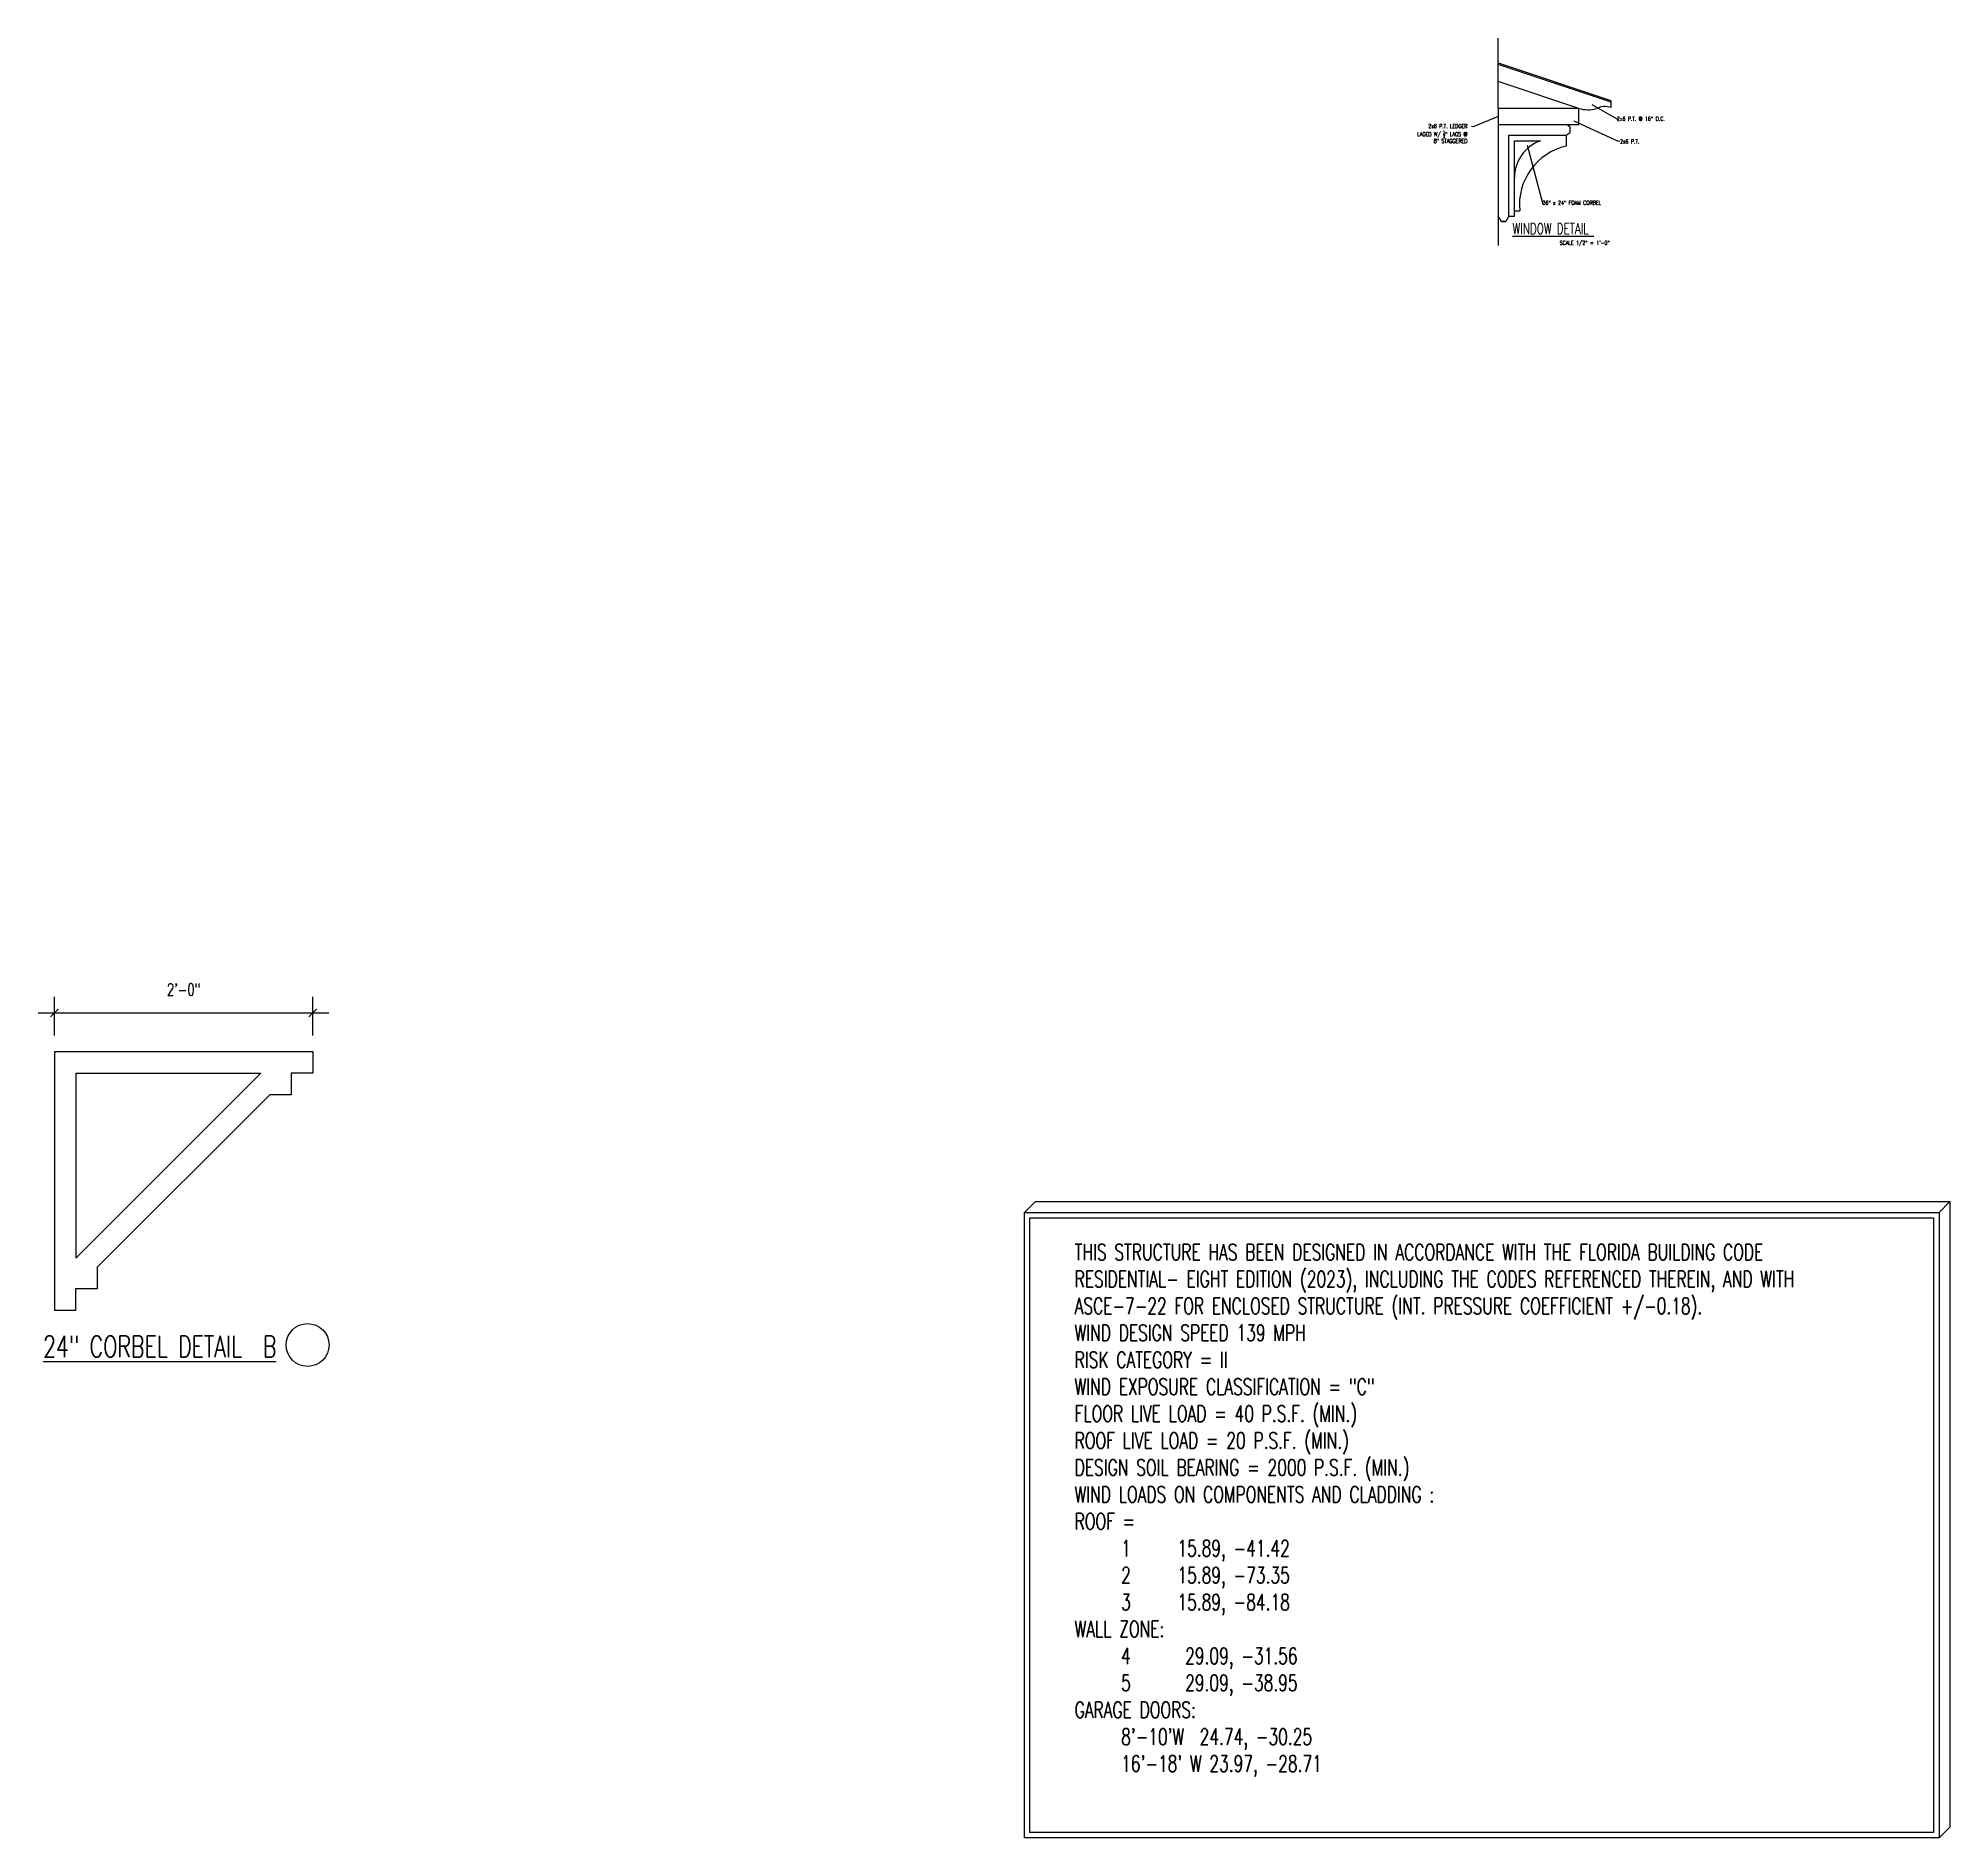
# Model space of a CAD drawing. Header units: inches. Extents: x -25328 to 8149, y -5530 to 4336.
# Drawn here: x -3591 to -2881, y 465 to 1133 of the extents above; entities that cross this region are included whole.
import ezdxf

# ---------------------------------------------------------------- set-up
doc = ezdxf.new("R2010")
doc.units = ezdxf.units.IN
doc.header["$LTSCALE"] = 16
doc.header["$MEASUREMENT"] = 0
doc.layers.get('0').update_dxf_attribs({"linetype": 'CONTINUOUS'})
doc.layers.get('DEFPOINTS').update_dxf_attribs({"linetype": 'CONTINUOUS'})
for name, color, linetype in [('CONC', 3, 'CONTINUOUS'), ('DIMS', 5, 'CONTINUOUS'), ('TEXT', 11, 'CONTINUOUS'), ('WALLS EXT', 6, 'CONTINUOUS'), ('WINDOWS', 1, 'CONTINUOUS')]:
    doc.layers.add(name, color=color, linetype=linetype)
doc.styles.add('PAYTAS RM', font='romans.shx', dxfattribs={"width": 0.7, "height": 4.5})
doc.styles.add('PAYTS NOTES', font='romans.shx', dxfattribs={"width": 0.7, "height": 4.5})
doc.dimstyles.new('DIM- PAYTAS', dxfattribs={"dimscale": 48, "dimtxt": 0.1, "dimasz": 0.0625, "dimexe": 0.125, "dimexo": 0.125, "dimgap": 0.125, "dimtad": 1, "dimdec": 1, "dimzin": 3, "dimdsep": 46, "dimlunit": 4, "dimtxsty": 'PAYTAS RM', "dimblk": 'ARCHTICK', "dimcen": 0.09, "dimdle": 0.125, "dimclrd": 5, "dimclre": 5, "dimclrt": 11, "dimadec": 0, "dimazin": 0, "dimtfac": 1, "dimtdec": 1, "dimtofl": 0, "dimtmove": 2, "dimatfit": 3, "dimfxl": 0, "dimfrac": 2, "dimtolj": 1, "dimtzin": 3, "dimarcsym": 0})

# ---------------------------------------------------------------- blocks, each defined once
blk = doc.blocks.new('_ArchTick')
at = {"color": 0, "linetype": 'ByBlock', "const_width": 0.15}
blk.add_lwpolyline([(-0.5, -0.5), (0.5, 0.5)], dxfattribs=at)
blk = doc.blocks.new('*D540')
at = {"layer": 'DEFPOINTS', "color": 0, "transparency": 16777216}
for p in [(-3488.81, 771.04), (-3584.81, 756.65), (-3488.81, 756.65)]:
    blk.add_point(p, dxfattribs=at)
at = {"layer": 'DIMS', "color": 5, "lineweight": -2, "transparency": 16777216}
for p, q in [((-3584.81, 762.65), (-3584.81, 777.04)), ((-3488.81, 762.65), (-3488.81, 777.04)), ((-3590.81, 771.04), (-3482.81, 771.04))]:
    blk.add_line(p, q, dxfattribs=at)
at = {"layer": 'DIMS', "color": 5, "lineweight": -2, "transparency": 16777216, "xscale": 3, "yscale": 3, "zscale": 3, "rotation": 180}
blk.add_blockref('_ArchTick', (-3584.81, 771.04), dxfattribs=at)
at = {"layer": 'DIMS', "color": 5, "lineweight": -2, "transparency": 16777216, "xscale": 3, "yscale": 3, "zscale": 3}
blk.add_blockref('_ArchTick', (-3488.81, 771.04), dxfattribs=at)
at = {"layer": 'DIMS', "color": 11, "transparency": 16777216, "insert": (-3536.81, 779.72), "char_height": 4.5, "attachment_point": 5, "style": 'PAYTAS RM', "bg_fill": 3, "box_fill_scale": 1.25, "bg_fill_color": 256, "bg_fill_true_color": 13158600, "bg_fill_transparency": 0}
blk.add_mtext('\\A1;2\'-0"', dxfattribs=at)

msp = doc.modelspace()

# ---------------------------------------------------------------- linework, layer by layer
at = {"layer": 'DIMS'}
msp.add_circle((-3490.75462132, 647.6676336), 7.95920942, dxfattribs=at)
at = {"layer": 'TEXT', "color": 3}
for p, q in [((-3224.42118716, 696.92677609), (-3220.42118716, 700.92677609)), ((-3224.42118716, 464.58709815), (-3224.42118716, 696.92677609)), ((-3224.42118716, 696.92677609), (-2884.76523087, 696.92677609)), ((-3220.42118716, 700.92677609), (-2880.76523087, 700.92677609)), ((-2884.76523087, 696.92677609), (-2880.76523087, 700.92677609)), ((-2884.76523087, 696.92677609), (-2884.76523087, 464.58709815)), ((-2880.76523087, 700.92677609), (-2880.76523087, 468.58709815)), ((-3222.42118716, 466.58709815), (-3222.42118716, 694.92677609)), ((-3222.42118716, 694.92677609), (-2886.76523087, 694.92677609)), ((-2886.76523087, 694.92677609), (-2886.76523087, 466.58709815)), ((-2884.76523087, 464.58709815), (-3224.42118716, 464.58709815)), ((-2886.76523087, 466.58709815), (-3222.42118716, 466.58709815)), ((-2884.76523087, 464.58709815), (-2880.76523087, 468.58709815))]:
    msp.add_line(p, q, dxfattribs=at)
at = {"layer": 'WALLS EXT', "color": 1}
for p, q in [((-3584.81241773, 756.64918133), (-3584.81241773, 660.64918133)), ((-3584.81241773, 756.64918133), (-3488.81241773, 756.64918133)), ((-3488.81241773, 756.64918133), (-3488.81241773, 748.64918133)), ((-3576.81241773, 748.64918133), (-3576.81241773, 679.96288983)), ((-3576.81241773, 748.64918133), (-3508.12612623, 748.64918133)), ((-3576.81241773, 679.96288983), (-3508.12612623, 748.64918133)), ((-3488.81241773, 748.64918133), (-3496.81241773, 748.64918133)), ((-3496.81241773, 748.64918133), (-3496.81241773, 740.64918133)), ((-3568.81241773, 676.64918133), (-3504.81241773, 740.64918133)), ((-3496.81241773, 740.64918133), (-3504.81241773, 740.64918133)), ((-3568.81241773, 668.64918133), (-3568.81241773, 676.64918133)), ((-3576.81241773, 660.64918133), (-3576.81241773, 668.64918133)), ((-3576.81241773, 668.64918133), (-3568.81241773, 668.64918133)), ((-3584.81241773, 660.64918133), (-3576.81241773, 660.64918133))]:
    msp.add_line(p, q, dxfattribs=at)
at = {"layer": 'WINDOWS'}
for p, q in [((-3048.50522866, 1107.09315169), (-3048.50522866, 1133.16263557)), ((-3006.50522866, 1109.41770701), (-3048.50522866, 1123.41770701)), ((-3006.50522866, 1109.94475329), (-3048.34711478, 1123.89204866)), ((-3018.50522866, 1107.09315169), (-3048.50522866, 1117.09315169)), ((-3006.50522866, 1107.41770701), (-3006.50522866, 1109.94475329)), ((-3018.50522866, 1107.09315169), (-3048.50522866, 1107.09315169)), ((-3048.50522866, 1107.09315169), (-3048.50522866, 1101.09315169)), ((-3048.50522866, 1101.09315169), (-3018.50522866, 1101.09315169)), ((-3048.50522866, 1101.09315169), (-3048.50522866, 1056.13588213)), ((-3021.74352778, 1100.07270385), (-3023.1922645, 1101.09315169)), ((-3018.50522866, 1101.09315169), (-3018.50522866, 1107.09315169)), ((-3044.50522866, 1097.09315169), (-3023.20460666, 1097.09315169)), ((-3044.50522866, 1067.09315169), (-3044.50522866, 1097.09315169)), ((-3042.50522866, 1095.09315169), (-3032.76869992, 1095.09315169)), ((-3042.50522866, 1069.09315169), (-3042.50522866, 1095.09315169)), ((-3023.20460666, 1097.09315169), (-3021.74352778, 1098.1308496)), ((-3023.20460666, 1097.09315169), (-3023.20460666, 1093.09315169)), ((-3021.74352778, 1098.1308496), (-3021.74352778, 1100.07270385)), ((-3047.29437546, 1065.09315169), (-3048.50522866, 1067.04139694)), ((-3047.29437546, 1065.09315169), (-3045.62130483, 1065.09315169)), ((-3045.62130483, 1065.09315169), (-3047.29437546, 1065.09315169)), ((-3044.50522866, 1067.09315169), (-3045.62130483, 1065.09315169)), ((-3044.50522866, 1067.09315169), (-3042.50522866, 1067.09315169)), ((-3042.50522866, 1067.09315169), (-3042.50522866, 1069.09315169)), ((-3042.50522866, 1069.09315169), (-3040.50522866, 1069.09315169))]:
    msp.add_line(p, q, dxfattribs=at)
for centre, radius, start, end in [((-3008.76591169, 1100.54065484), 7.23909762, 71.8028322407, 116.4975810178), ((-3015.12263299, 1118.32531017), 11.7304449, 253.2401795385, 285.4599622999), ((-3027.80619502, 1081.25603336), 14.70007819, 109.7297204245, 179.3169644292), ((-3018.26474492, 1071.29654995), 22.34936422, 102.7694891073, 185.657916356)]:
    msp.add_arc(centre, radius, start, end, dxfattribs=at)

# ---------------------------------------------------------------- texts
at = {"layer": 'TEXT', "style": 'PAYTS NOTES', "width": 0.7}
for s, height, p in [('%%UWINDOW DETAIL ', 4, (-3043.17422312, 1060.41068459)), ('SCALE 1/2" = 1\'-0"', 1.5, (-3025.69380147, 1056.40074193))]:
    msp.add_text(s, height=height, dxfattribs=at).set_placement(p)
at = {"layer": 'TEXT', "color": 3, "style": 'PAYTS NOTES', "width": 0.7}
msp.add_text('%%U24" CORBEL DETAIL  B', height=8, dxfattribs=at).set_placement((-3589.01419867, 643.08810884))
at = {"layer": 'TEXT', "style": 'PAYTS NOTES'}
for s, insert, char_height, width, attachment_point in [('\\A1;2x6 P.T. LEDGER LAGED W/ {\\H0.7x;\\S1/2;}" LAGS @ 8" STAGGERED', (-3059.9225009, 1097.74163766), 1.5, 17.0387745439, 6), ('\\A1;2x6 P.T. @ 16" O.C.', (-2986.57510621, 1103.25832067), 1.5, 103.1729513398, 6), ('\\A1;2x6 P.T.', (-2996.07280179, 1094.83782706), 1.5, 103.1729513398, 6), ('\\A1;36" x 24" FOAM CORBEL', (-3010.2683073, 1072.05052511), 1.5, 103.1729513398, 6), ('THIS STRUCTURE HAS BEEN DESIGNED IN ACCORDANCE WITH THE FLORIDA BUILDING CODE RESIDENTIAL- EIGHT EDITION (2023), INCLUDING THE CODES REFERENCED THEREIN, AND WITH ASCE-7-22 FOR ENCLOSED STRUCTURE (INT. PRESSURE COEFFICIENT +/-0.18). \\PWIND DESIGN SPEED 139 MPH\\PRISK CATEGORY = II\\PWIND EXPOSURE CLASSIFICATION = "C" \\PFLOOR LIVE LOAD = 40 P.S.F. (MIN.) \\PROOF LIVE LOAD = 20 P.S.F. (MIN.) \\PDESIGN SOIL BEARING = 2000 P.S.F. (MIN.)\\PWIND LOADS ON COMPONENTS AND CLADDING :\\PROOF = \\P      1      15.89, -41.42\\P      2      15.89, -73.35\\P      3      15.89, -84.18\\PWALL ZONE:\\P      4       29.09, -31.56\\P      5       29.09, -38.95\\PGARAGE DOORS: \\P      8\'-10\'W  24.74, -30.25\\P      16\'-18\' W 23.97, -28.71', (-3205.82105807, 685.16955008), 6, 316.5907629326, 1)]:
    msp.add_mtext(s, dxfattribs=dict(at, insert=insert, char_height=char_height, width=width, attachment_point=attachment_point))

# ---------------------------------------------------------------- leaders
at = {"layer": 'CONC'}
for points, override in [([(-3013.75779719, 1108.49275496), (-3004.4760388, 1103.26154543), (-3003.78482734, 1103.16284337)], {"dimscale": 24, "dimtad": 0, "dimtfill": 1, "dimarcsym": 2}), ([(-3048.50522866, 1104.09315169), (-3057.78939768, 1100.24206566), (-3058.41993821, 1100.39960538)], {"dimscale": 24, "dimtad": 0, "dimtfill": 1, "dimarcsym": 2}), ([(-3020.43561306, 1102.47972051), (-3003.94315093, 1094.94162089), (-3003.26873291, 1095.00290828)], {"dimscale": 24, "dimtad": 0, "dimtfill": 1, "dimarcsym": 2}), ([(-3037.78636102, 1093.4707734), (-3031.90061834, 1071.48125299), (-3031.53273097, 1071.48125299)], {"dimscale": 24, "dimgap": 0.125, "dimtad": 0, "dimtfill": 1, "dimarcsym": 2})]:
    msp.add_leader(points, dimstyle='DIM- PAYTAS', override=override, dxfattribs=at)

# ---------------------------------------------------------------- next in the draw order: dimensions: what is measured, and where the dimension line sits
at = {"layer": 'DIMS'}
dim = msp.add_linear_dim(base=(-3488.81241773, 771.04296986), p1=(-3584.81241773, 756.64918133), p2=(-3488.81241773, 756.64918133), text='2\'-0"', dimstyle='DIM- PAYTAS', override={"dimtfill": 1, "dimarcsym": 2}, dxfattribs=at)
dim.commit()
dim.dimension.update_dxf_attribs({"geometry": '*D540', "text_midpoint": (-3536.81241773, 779.72154129)})

doc.saveas('drawing.dxf')
